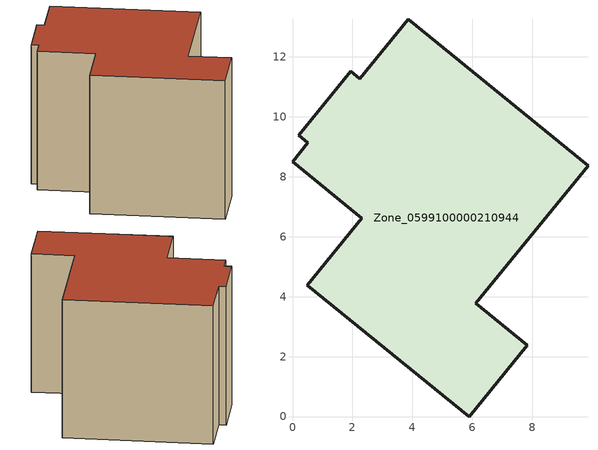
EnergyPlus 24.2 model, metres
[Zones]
Zone_0599100000210944
 floor ground (C_G): 2.31,6.61 0,8.51 0.51,9.14 0.21,9.39 1.95,11.52 2.25,11.27 3.87,13.25 9.86,8.37 6.11,3.78 7.84,2.38 5.89,0 0.5,4.39 z0
 wall outside (C_F): 5.89,0 7.84,2.38 6.11,3.78 9.86,8.37 3.87,13.25 2.25,11.27 1.95,11.52 0.21,9.39 0.51,9.14 0,8.51 2.31,6.61 0.5,4.39 5.89,0 z0:7.62
 roof outside (C_R): 0,8.51 2.31,6.61 0.5,4.39 5.89,0 7.84,2.38 6.11,3.78 9.86,8.37 3.87,13.25 2.25,11.27 1.95,11.52 0.21,9.39 0.51,9.14 z7.62
[BUILDING]
Pand.0599100000210944: North Axis=0; Terrain=City; Loads Convergence Tolerance Value=0.04; Temperature Convergence Tolerance Value=0.4; Solar Distribution=FullExterior; Maximum Number of Warmup Days=25; Minimum Number of Warmup Days=1
[Site:Location]
Rotterdam.The.Hague.AP_ZH_NLD Design_Conditions: Latitude=51.96; Longitude=4.45; Time Zone=1; Elevation=-4.5
[SITE:GROUNDTEMPERATURE:BUILDINGSURFACE]
18, 18, 18, 18, 18, 18, 18, 18, 18, 18, 18, 18
[MATERIAL] Thermal Absorptance=0.9; Solar Absorptance=0.7; Visible Absorptance=0.7
Name | Roughness | Thickness | Conductivity | Density | Specific Heat
G.TC.1946-1964 | MediumSmooth | 0.15 | 1 | 540 | 1210
F.TC.1946-1964 | Rough | 0.3 | 0.857143 | 1920 | 840
R.TC.1946-1964 | MediumRough | 0.2 | 0.235294 | 1500 | 1000
[CONSTRUCTION]
C_G: G.TC.1946-1964
C_F: F.TC.1946-1964
C_R: R.TC.1946-1964
[ZONE]
Zone_0599100000210944: Type=1; Multiplier=1; Ceiling Height=Autocalculate; Volume=Autocalculate; Floor Area=autocalculate; Part of Total Floor Area=Yes
[ZONEINFILTRATION:DESIGNFLOWRATE]
Infil_Zone_0599100000210944: Zone or ZoneList or Space or SpaceList=Zone_0599100000210944; Schedule=AlwaysOn; Design Flow Rate Calculation Method=Flow/Area; Flow Rate per Floor Area=0.003; Constant Term Coefficient=1; Temperature Term Coefficient=0; Velocity Term Coefficient=0; Velocity Squared Term Coefficient=0
[HVACTEMPLATE:ZONE:IDEALLOADSAIRSYSTEM]
Zone_0599100000210944: Maximum Heating Supply Air Temperature=50; Minimum Cooling Supply Air Temperature=13; Maximum Heating Supply Air Humidity Ratio=0.0156; Minimum Cooling Supply Air Humidity Ratio=0.0077; Heating Limit=NoLimit; Cooling Limit=NoLimit; Dehumidification Control Type=ConstantSensibleHeatRatio; Cooling Sensible Heat Ratio=0.7; Dehumidification Setpoint=60; Humidification Control Type=None; Humidification Setpoint=30; Outdoor Air Method=None; Outdoor Air Flow Rate per Person=0.00944; Outdoor Air Flow Rate per Zone Floor Area=0; Outdoor Air Flow Rate per Zone=0; Demand Controlled Ventilation Type=None; Outdoor Air Economizer Type=NoEconomizer; Heat Recovery Type=None; Sensible Heat Recovery Effectiveness=0.7; Latent Heat Recovery Effectiveness=0.65
[ZONECONTROL:THERMOSTAT]
ThermostatControl_Zone_0599100000210944: Zone or ZoneList=Zone_0599100000210944; Control Type Schedule=DualSetpointControlType; Control 1=Thermostat_Zone_0599100000210944; Temperature Difference Between Cutout And Setpoint=0
[THERMOSTATSETPOINT:DUALSETPOINT]
Thermostat_Zone_0599100000210944: Heating Setpoint Temperature Schedule=HeatingSetpoint_Zone_0599100000210944; Cooling Setpoint Temperature Schedule=CoolingSetpoint_Zone_0599100000210944
[SCHEDULE:COMPACT]
HeatingSetpoint_Zone_0599100000210944: Through: 12/31, For: AllDays, Until: 24:00, 21
CoolingSetpoint_Zone_0599100000210944: Through: 12/31, For: AllDays, Until: 24:00, 24
DualSetpointControlType: Through: 12/31, For: AllDays, Until: 24:00, 4
AlwaysOn: Through: 12/31, For: AllDays, Until: 24:00, 1
